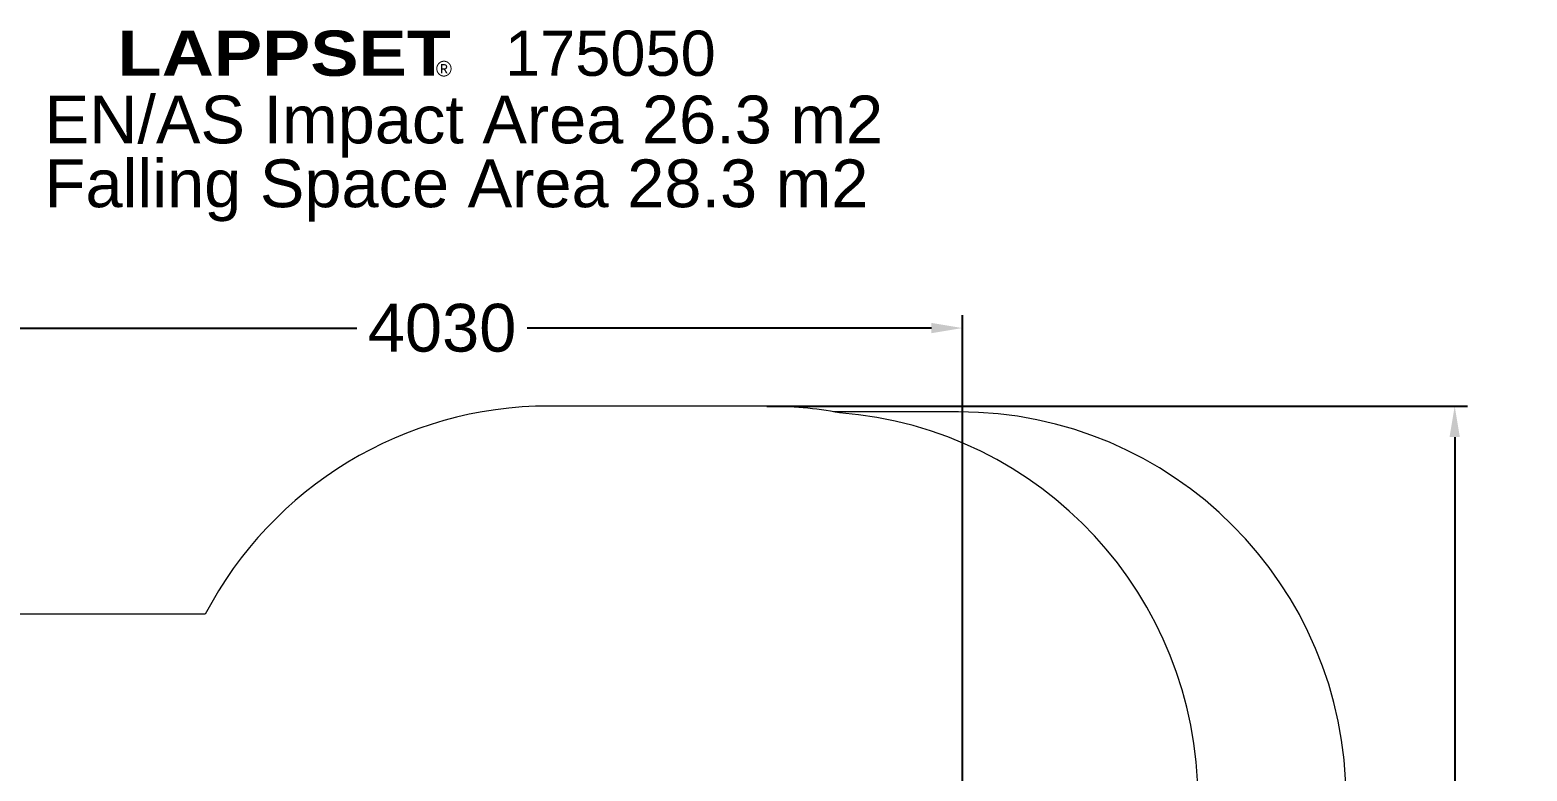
# Model space of a CAD drawing. Extents: x -5389 to 3365, y -5046 to 3378.
# Drawn here: x -2431 to 3365, y 509 to 3378 of the extents above; entities that cross this region are included whole.
import ezdxf

# ---------------------------------------------------------------- set-up
doc = ezdxf.new("R2010")
doc.units = 0
doc.header["$LTSCALE"] = 5
doc.header["$PDMODE"] = 33
doc.header["$PDSIZE"] = 20
doc.linetypes.add('HIDDEN', pattern=[0.375, 0.25, -0.125])
doc.layers.get('Defpoints').update_dxf_attribs({"linetype": 'CONTINUOUS'})
for name, color, linetype in [('LCPROD_FALLINGSPACE', 63, 'HIDDEN'), ('Lg_area', 4, 'CONTINUOUS'), ('Lg_dim', 7, 'CONTINUOUS'), ('Lg_txt', 4, 'CONTINUOUS')]:
    doc.layers.add(name, color=color, linetype=linetype)
doc.styles.add('LG1', font='arial.ttf', dxfattribs={"height": 185})
doc.styles.add('LG2', font='ariblk.ttf', dxfattribs={"height": 185})
doc.styles.get("Standard").update_dxf_attribs({"font": 'SIMPLEX'})
doc.dimstyles.new('LG_DIM', dxfattribs={"dimtxt": 2.5, "dimasz": 2.5, "dimexe": 1.25, "dimexo": 0.625, "dimtad": 1, "dimdec": 4, "dimdsep": 46, "dimlunit": 6, "dimtxsty": 'STANDARD', "dimcen": 2.5, "dimadec": 0, "dimazin": 0, "dimtfac": 1, "dimtdec": 4, "dimtmove": 0, "dimatfit": 3, "dimfxl": 1, "dimtolj": 1, "dimtzin": 0, "dimarcsym": 0})

# ---------------------------------------------------------------- blocks, each defined once
blk = doc.blocks.new('prodnum')
at = {"layer": 'Lg_txt'}
for s, height, style, p in [('LAPPSET', 175, 'LG2', (0, 0)), ('®', 60, 'LG1', (1232.6, -2.3))]:
    blk.add_text(s, height=height, dxfattribs=dict(at, style=style)).set_placement(p)
at = {"layer": 'Lg_txt', "style": 'LG1'}
blk.add_attdef('PRODNUM', (1500, 0), '', height=175, dxfattribs=at)
blk = doc.blocks.new('*D4')
at = {"layer": 'Defpoints', "color": 0, "transparency": 16777216}
for p in [(421.5, 1922.5), (304.8, -4330.4), (3084.9, -4330.4)]:
    blk.add_point(p, dxfattribs=at)
at = {"layer": 'Lg_dim', "color": 0, "lineweight": -2, "transparency": 16777216}
for p, q in [((422.5, 1922.5), (3134.9, 1922.5)), ((3084.9, 1802.5), (3084.9, -1059.5)), ((3084.9, -4210.4), (3084.9, -1348.4)), ((305.8, -4330.4), (3134.9, -4330.4))]:
    blk.add_line(p, q, dxfattribs=at)
at = {"layer": 'Lg_dim', "color": 0, "transparency": 16777216}
for points in [[(3064.9, 1802.5), (3104.9, 1802.5), (3084.9, 1922.5)], [(3064.9, -4210.4), (3104.9, -4210.4), (3084.9, -4330.4)]]:
    blk.add_solid(points, dxfattribs=at)
at = {"layer": 'Lg_dim', "color": 4, "transparency": 16777216, "insert": (3084.9, -1204), "char_height": 185, "attachment_point": 5, "style": 'LG1'}
blk.add_mtext('\\A1;6250', dxfattribs=at)
blk = doc.blocks.new('*D7')
at = {"layer": 'Defpoints', "color": 0, "transparency": 16777216}
for p in [(1178.9, 2224.3), (1178.9, 305), (-2849.3, -381)]:
    blk.add_point(p, dxfattribs=at)
at = {"layer": 'Lg_dim', "color": 0, "lineweight": -2, "transparency": 16777216}
for p, q in [((-2849.3, -380), (-2849.3, 2274.3)), ((1178.9, 306), (1178.9, 2274.3)), ((-2729.3, 2224.3), (-1164.8, 2224.3)), ((1058.9, 2224.3), (-505.6, 2224.3))]:
    blk.add_line(p, q, dxfattribs=at)
at = {"layer": 'Lg_dim', "color": 0, "transparency": 16777216}
for points in [[(-2729.3, 2244.3), (-2729.3, 2204.3), (-2849.3, 2224.3)], [(1058.9, 2244.3), (1058.9, 2204.3), (1178.9, 2224.3)]]:
    blk.add_solid(points, dxfattribs=at)
at = {"layer": 'Lg_dim', "color": 4, "transparency": 16777216, "insert": (-835.2, 2224.3), "char_height": 185, "attachment_point": 5, "style": 'LG1'}
blk.add_mtext('\\A1;4030', dxfattribs=at)

msp = doc.modelspace()

# ---------------------------------------------------------------- linework, layer by layer
at = {"layer": 'LCPROD_FALLINGSPACE', "linetype": 'Continuous', "lineweight": 0}
msp.add_line((1164.5, 1900), (680.4, 1900), dxfattribs=at)
msp.add_arc((1164.5, 400), 1500, 0, 90, dxfattribs=at)
at = {"layer": 'Lg_area', "linetype": 'Continuous', "lineweight": 0}
for p, q in [((421.5, 1922.5), (-421.5, 1922.5)), ((-1752.1, 1116.2), (-2751.5, 1116.2))]:
    msp.add_line(p, q, dxfattribs=at)
for centre, radius, start, end in [((-421.5, 421.5), 1501, 90, 152.43046), ((421.5, 421.5), 1501, 79.15978, 90), ((590.5, 400), 1500, 0, 85.66835)]:
    msp.add_arc(centre, radius, start, end, dxfattribs=at)

# ---------------------------------------------------------------- block references
at = {"layer": 'Lg_txt'}
msp.add_blockref('prodnum', (-2091.5, 3200.7), dxfattribs=at).add_auto_attribs({'PRODNUM': '175050'})

# ---------------------------------------------------------------- texts
at = {"layer": 'LCPROD_FALLINGSPACE', "style": 'LG1'}
msp.add_text('Falling Space Area 28.3 m2', height=185, dxfattribs=at).set_placement((-2373.7, 2692.1))
at = {"layer": 'Lg_txt', "style": 'LG1'}
msp.add_text('EN/AS Impact Area 26.3 m2 ', height=185, dxfattribs=at).set_placement((-2373.7, 2939.3))

# ---------------------------------------------------------------- dimensions: what is measured, and where the dimension line sits
at = {"layer": 'Lg_dim'}
dim = msp.add_linear_dim(base=(1178.9, 2224.3), p1=(-2849.3, -381), p2=(1178.9, 305), dimstyle='LG_DIM', override={"dimtxt": 185, "dimasz": 120, "dimexe": 50, "dimexo": 1, "dimgap": 50, "dimtad": 0, "dimtih": 1, "dimtoh": 1, "dimdec": 0, "dimrnd": 10, "dimlunit": 2, "dimtxsty": 'LG1', "dimclrt": 4, "dimadec": 4, "dimtdec": 0}, dxfattribs=at)
dim.commit()
dim.dimension.update_dxf_attribs({"geometry": '*D7', "text_midpoint": (-835.2, 2224.3)})
dim = msp.add_linear_dim(base=(3084.9, -4330.4), p1=(421.5, 1922.5), p2=(304.8, -4330.4), angle=90, dimstyle='LG_DIM', override={"dimtxt": 185, "dimasz": 120, "dimexe": 50, "dimexo": 1, "dimgap": 50, "dimtad": 0, "dimtih": 1, "dimtoh": 1, "dimdec": 0, "dimrnd": 10, "dimlunit": 2, "dimtxsty": 'LG1', "dimclrt": 4, "dimadec": 4, "dimtdec": 0}, dxfattribs=at)
dim.commit()
dim.dimension.update_dxf_attribs({"geometry": '*D4', "text_midpoint": (3084.9, -1204)})

doc.saveas('drawing.dxf')
